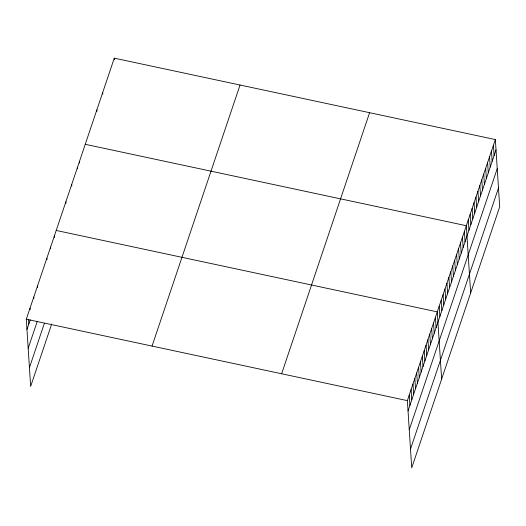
<?xml version="1.0" encoding="UTF-8"?>
<svg xmlns="http://www.w3.org/2000/svg" width="526" height="526" viewBox="0 0 526 526"><rect width="100%" height="100%" fill="white"/><g stroke="black" fill="none" stroke-linecap="round" stroke-linejoin="round"><path stroke-width="0.79" d="M51.679 324.016L30.646 386.432L26.3 319.216L114.28 58.149L495.354 139.568L499.7 206.784L411.72 467.851L407.374 400.634L495.354 139.568M26.964 329.506L30.238 319.795M28.18 348.291L37.293 321.248M29.43 367.648L44.388 323.266M152.053 346.082L240.034 85.021M281.62 373.762L369.6 112.702M408.038 410.924L496.018 149.864M409.254 429.709L497.234 168.649M410.504 449.066L498.484 187.999M85.245 144.302L466.319 225.72L470.665 292.936M56.216 230.454L437.284 311.872L441.63 379.088M26.3 319.216L407.374 400.634M493.421 145.314L494.085 155.604M491.481 151.061L492.145 161.351M489.548 156.801L490.212 167.09M487.609 162.547L488.279 172.837M485.676 168.287L486.34 178.584M483.742 174.034L484.407 184.324M481.803 179.774L482.467 190.07M479.87 185.52L480.534 195.81M477.93 191.26L478.601 201.557M475.997 197.007L476.661 207.297M474.064 202.747L474.728 213.043M472.124 208.493L472.789 218.783M470.191 214.233L470.855 224.53M468.252 219.98L468.922 230.27M464.386 231.466L465.05 241.756M462.446 237.206L463.117 247.503M460.513 242.953L461.177 253.243M458.58 248.693L459.244 258.989M456.64 254.439L457.304 264.729M454.707 260.179L455.371 270.476M452.768 265.926L453.438 276.216M450.835 271.666L451.499 281.962M448.902 277.412L449.566 287.702M446.962 283.152L447.626 293.449M445.029 288.899L445.693 299.189M443.089 294.639L443.76 304.935M441.156 300.385L441.82 310.675M439.223 306.132L439.887 316.422M435.416 317.421L436.08 327.711M433.549 322.971L434.213 333.26M431.675 328.513L432.339 338.81M429.808 334.063L430.472 344.352M427.94 339.612L428.605 349.902M426.067 345.155L426.731 355.451M424.199 350.704L424.863 361M422.325 356.253L422.996 366.543M420.458 361.803L421.122 372.092M418.591 367.345L419.255 377.642M416.717 372.895L417.388 383.191M414.85 378.444L415.514 388.734M412.982 383.993L413.646 394.283M411.108 389.536L411.779 399.832M409.241 395.085L409.905 405.382M114.28 58.149L114.385 59.734M102.669 92.609L102.774 94.193M96.863 109.842L96.962 111.427M79.439 161.535L79.544 163.113M77.506 167.275L77.605 168.859M71.7 184.508L71.799 186.086M65.895 201.734L65.993 203.319M54.342 235.996L54.448 237.581M50.608 247.095L50.706 248.68M46.867 258.187L46.965 259.772M37.517 285.927L37.622 287.512M33.776 297.026L33.881 298.604M30.041 308.118L30.14 309.702M28.529 319.21L28.838 323.957"/></g></svg>
